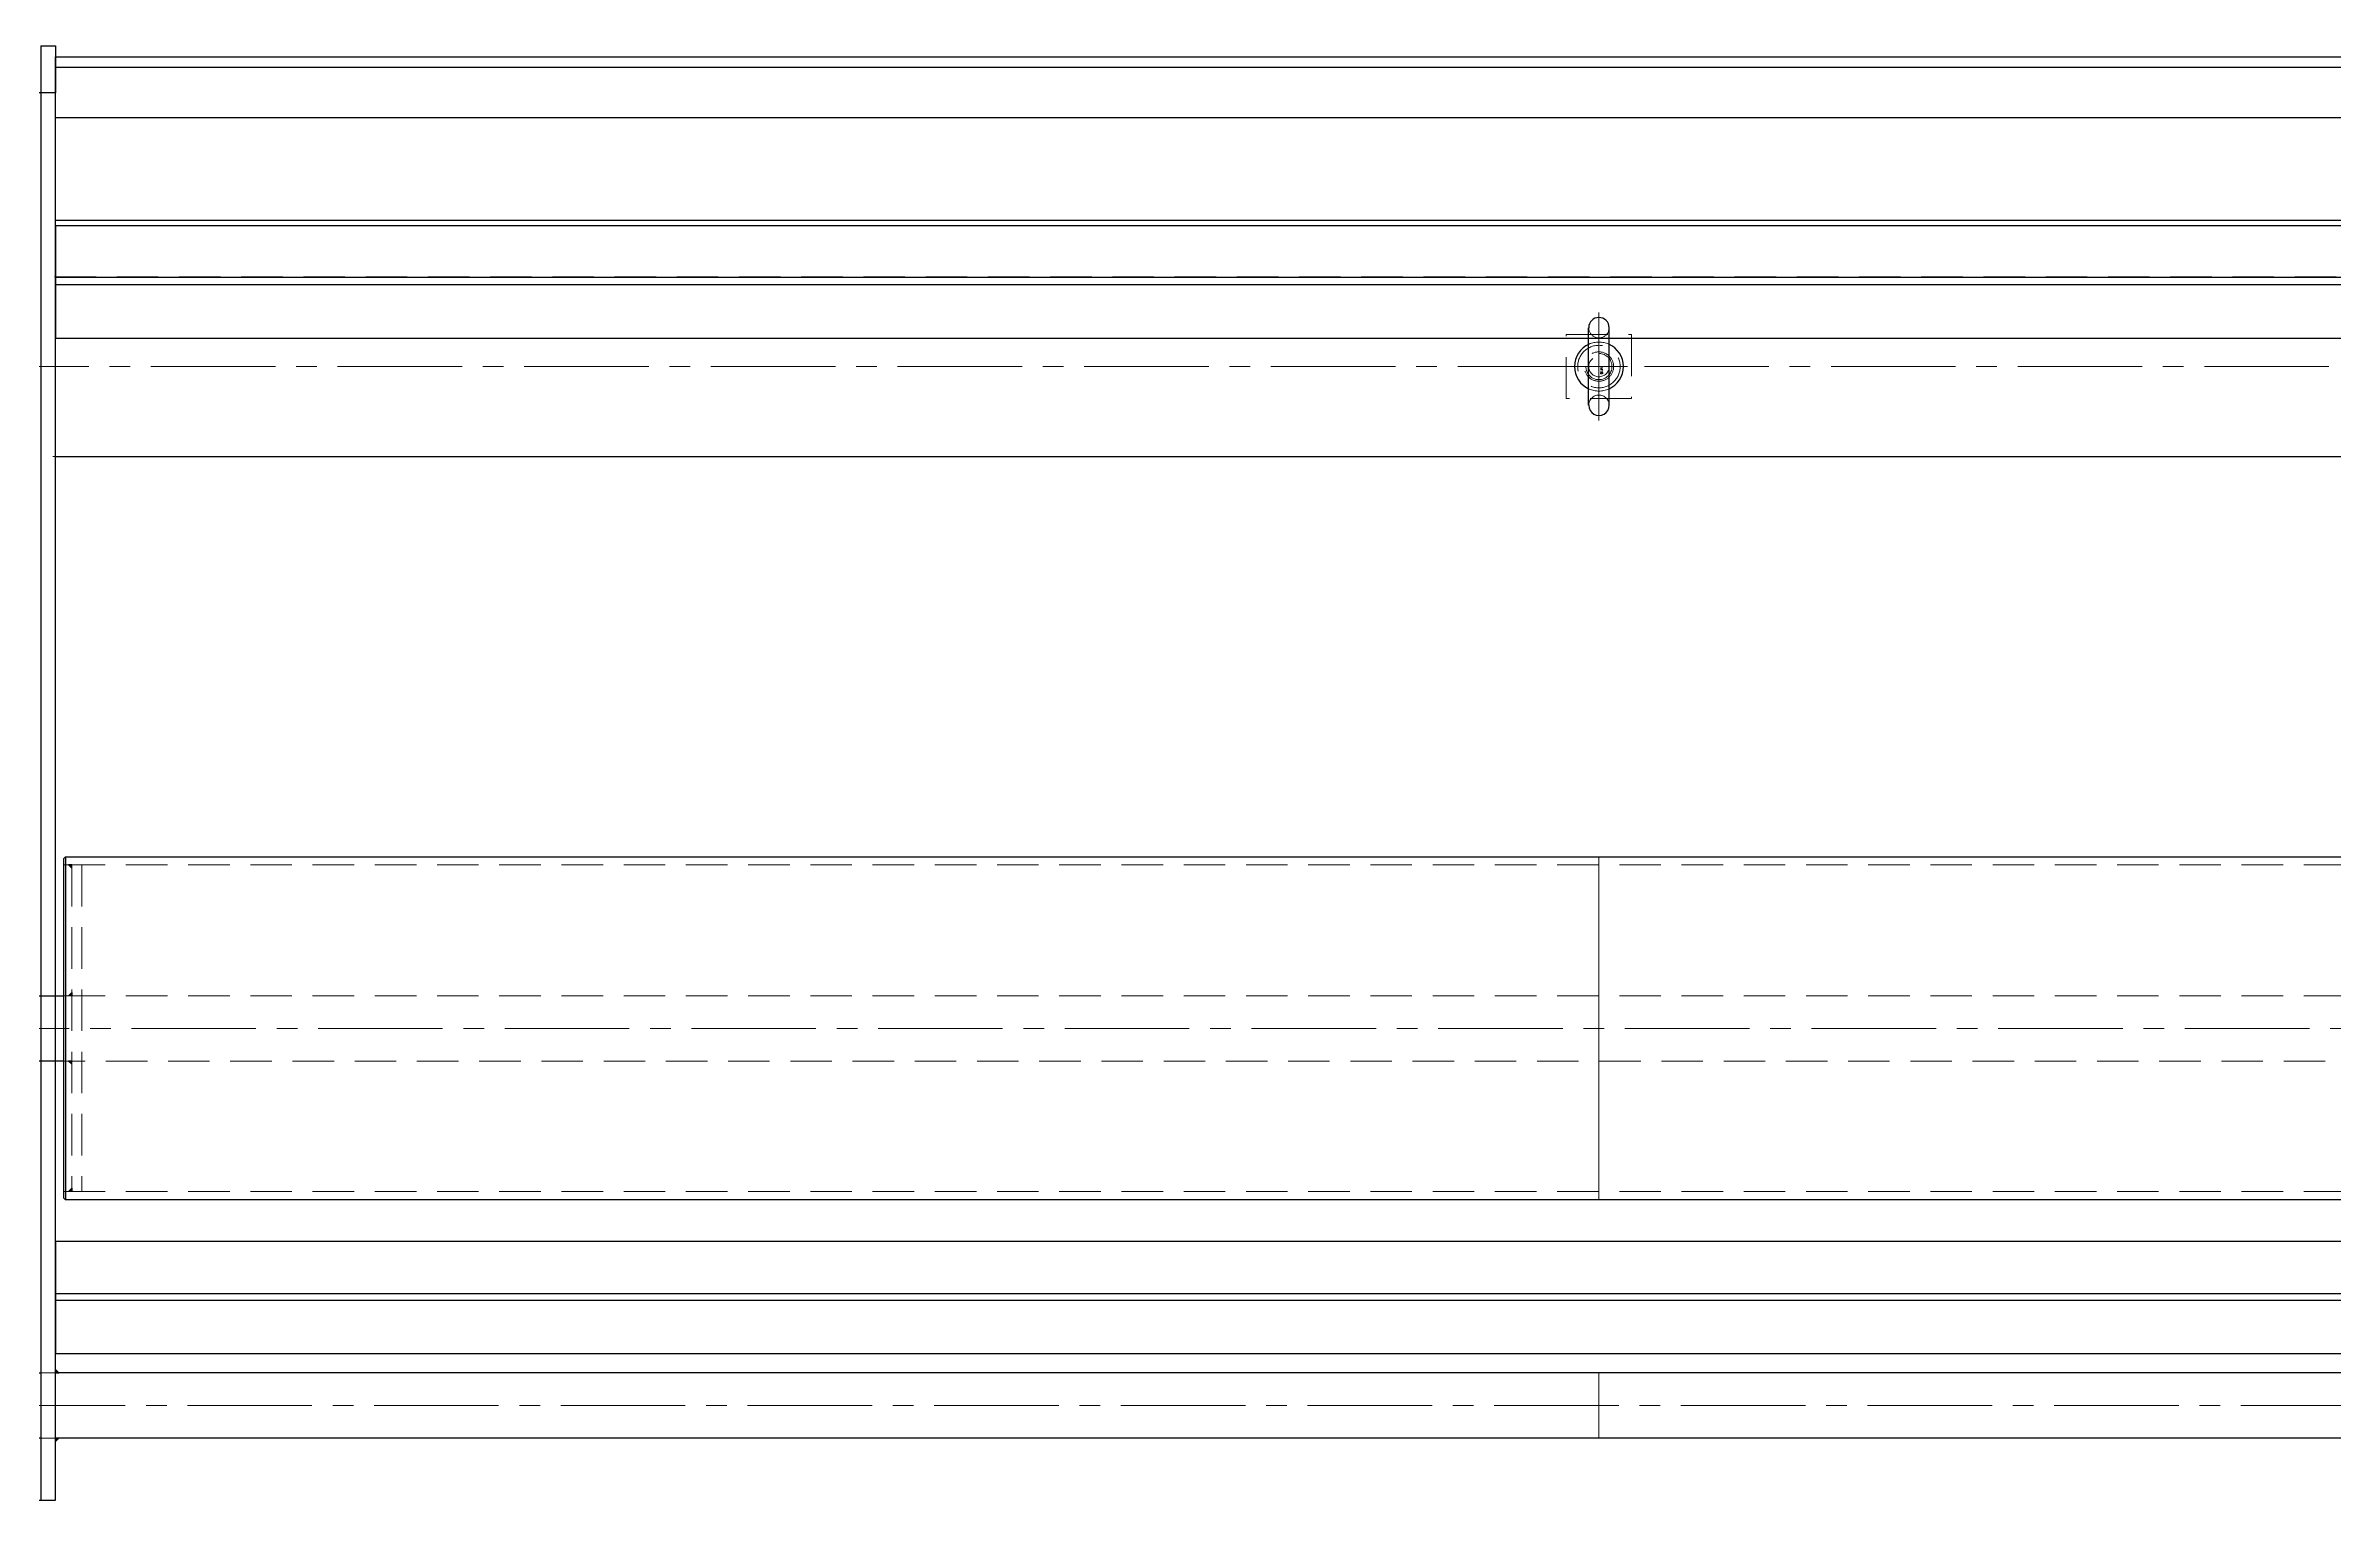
# Model space of a CAD drawing. Header units: millimetres. Extents: x -8731 to 85711, y -14522 to 31379.
# Drawn here: x 35 to 1436, y -2956 to -2066 of the extents above; entities that cross this region are included whole.
import ezdxf

# ---------------------------------------------------------------- set-up
doc = ezdxf.new("R2010")
doc.units = ezdxf.units.MM
doc.header["$LTSCALE"] = 4
doc.linetypes.add('CENTER2', pattern=[28.575, 19.05, -3.175, 3.175, -3.175])
doc.linetypes.add('HIDDEN', pattern=[9.525, 6.35, -3.175])
doc.layers.add('04_HIDDEN', color=2, linetype='HIDDEN', lineweight=13)
doc.layers.add('05_CENTER', color=4, linetype='CENTER2', lineweight=13)
doc.layers.add('10_DRAFT', color=8, linetype='Continuous', lineweight=0, plot=False)
doc.styles.add('KSS_TXT', font='txt.shx', dxfattribs={"bigfont": 'extfont2.shx'})

# ---------------------------------------------------------------- blocks, each defined once
blk = doc.blocks.new('A$C67F20274_1_1_1')
h = blk.add_hatch(color=3)
h.dxf.hatch_style = 1
h.paths.add_polyline_path([(0, -2), (0, 0), (-2, 0)])
at = {"color": 3}
blk.add_lwpolyline([(0, 0), (-2, 0), (-2, 0), (0, -2)], close=True, dxfattribs=at)
blk = doc.blocks.new('A$C11311CD3_1_1_1')
at = {"color": 0}
for p, q in [((-939, 105), (-939, -105)), ((939, 105), (939, -105)), ((-1004, 17.5), (-1004, -17.5)), ((-957, -20), (-957, 20)), ((957, -20), (957, 20)), ((1004, -17.5), (1004, 17.5))]:
    blk.add_line(p, q, dxfattribs=at)
for points in [[(-939, 105), (939, 105), (940, 104), (940, -104), (939, -105), (-939, -105), (-940, -104), (-940, 104)], [(-958, 17.5), (-958, -17.5), (-1004, -17.5), (-1005, -16.5), (-1005, 16.5), (-1004, 17.5)], [(958, 17.5), (958, -17.5), (1004, -17.5), (1005, -16.5), (1005, 16.5), (1004, 17.5)]]:
    blk.add_lwpolyline(points, close=True, dxfattribs=at)
for points in [[(-940, -20), (-957, -20), (-958, -19), (-958, 19), (-957, 20), (-940, 20)], [(940, -20), (957, -20), (958, -19), (958, 19), (957, 20), (940, 20)]]:
    blk.add_lwpolyline(points, dxfattribs=at)
at = {"layer": '04_HIDDEN'}
for p, q in [((-940, 100), (940, 100)), ((-935, 100), (-935, -99.9)), ((-929, 100), (-929, -99.9)), ((929, 100), (929, -99.9)), ((935, 100), (935, -99.9)), ((-940, -99.9), (940, -99.9))]:
    blk.add_line(p, q, dxfattribs=at)
for points in [[(-940, 20), (940, 20)], [(940, -20), (-940, -20)]]:
    blk.add_lwpolyline(points, dxfattribs=at)
at = {"layer": '05_CENTER'}
blk.add_line((-1012.8, 0), (1012.8, 0), dxfattribs=at)
at = {"layer": '10_DRAFT'}
blk.add_line((0, 105), (0, -105), dxfattribs=at)
for p in [(-935, 100), (-935, -20)]:
    blk.add_blockref('A$C67F20274_1_1_1', p)
at = {"xscale": -1}
for p in [(935, 100), (935, -20)]:
    blk.add_blockref('A$C67F20274_1_1_1', p, dxfattribs=at)
at = {"xscale": -1, "rotation": 180}
for p in [(-935, 20), (-935, -99.9)]:
    blk.add_blockref('A$C67F20274_1_1_1', p, dxfattribs=at)
at = {"rotation": 180}
for p in [(935, 20), (935, -99.9)]:
    blk.add_blockref('A$C67F20274_1_1_1', p, dxfattribs=at)
blk = doc.blocks.new('A$C5FBC6F7F_1_1')
at = {"color": 0}
for p, q in [((-1098, 55), (-1098, -55)), ((1098, 55), (1098, -55))]:
    blk.add_line(p, q, dxfattribs=at)
for points in [[(-1098, 55), (1098, 55), (1100, 53), (1100, -53), (1098, -55), (-1098, -55), (-1100, -53), (-1100, 53)], [(-20, 19.6), (20, 19.6), (20, -19.6), (-20, -19.6)]]:
    blk.add_lwpolyline(points, close=True, dxfattribs=at)
blk.add_circle((0, 0), 9, dxfattribs=at)
at = {"layer": '04_HIDDEN'}
blk.add_circle((0, 0), 13, dxfattribs=at)
at = {"layer": '05_CENTER'}
for p, q in [((0, -26.3), (0, 26.3)), ((-1115.2, 0), (1115.2, 0))]:
    blk.add_line(p, q, dxfattribs=at)
blk = doc.blocks.new('A$C28E42BC9_1_1')
at = {"color": 0}
for p, q in [((23.7, 6.2), (-23.8, 6.2)), ((23.7, -6.3), (-23.8, -6.3))]:
    blk.add_line(p, q, dxfattribs=at)
for centre, radius, start, end in [((0, 0), 15, 23.5782, 156.4218), ((-23.8, 0), 6.25, 90, 270), ((23.7, 0), 6.25, 270, 90), ((0, 0), 15, 203.5782, 336.4218)]:
    blk.add_arc(centre, radius, start, end, dxfattribs=at)
at = {"layer": '04_HIDDEN', "color": 0}
for radius in [8, 6.25]:
    blk.add_circle((0, 0), radius, dxfattribs=at)
for centre, radius, start, end in [((-23.8, 0), 6.25, 270, 90), ((0, 0), 15, 156.4218, 203.5782), ((0, 0), 15, 336.4218, 23.5782), ((23.7, 0), 6.25, 90, 270)]:
    blk.add_arc(centre, radius, start, end, dxfattribs=at)
at = {"layer": '05_CENTER', "color": 0}
for p, q in [((0, 17.5), (0, -17.5)), ((33.1, 0), (-33.1, 0))]:
    blk.add_line(p, q, dxfattribs=at)
at = {"layer": '10_DRAFT'}
for p, q in [((0, 6.2), (0, -6.3)), ((0, -5), (0, 5)), ((0, -4), (0, 4))]:
    blk.add_line(p, q, dxfattribs=at)
at = {"layer": '10_DRAFT', "style": 'KSS_TXT'}
blk.add_text('M16', height=1.5, dxfattribs=at).set_placement((0.5, 0.9))
blk = doc.blocks.new('A$C71EB648A_1_1')
at = {"color": 0}
for p, q in [((-954, 832.2), (-954, -58)), ((-954, 832.2), (-945, 832.2)), ((-945, 832.2), (-945, 803.5)), ((954, 832.2), (945, 832.2)), ((945, 832.2), (945, 803.5)), ((954, 832.2), (954, -58)), ((-945, 819.2), (945, 819.2)), ((-945, 788.4), (945, 788.4)), ((-945, 690.7), (945, 690.7)), ((-945, 686.1), (945, 686.1)), ((-945, 68.5), (945, 68.5)), ((-945, 64.5), (945, 64.5)), ((-1084, 20), (-1084, -20)), ((945, 20), (-945, 20)), ((1084, -20), (1084, 20)), ((945, -20), (-945, -20))]:
    blk.add_line(p, q, dxfattribs=at)
for points in [[(-945, 825.5), (945, 825.5), (945, 725.3), (-945, 725.3)], [(-945, 653.3), (945, 653.3), (945, 722.1), (-945, 722.1)], [(-945, 31.7), (945, 31.7), (945, 100.3), (-945, 100.3)], [(-954, 20), (-954, -20), (-1084, -20), (-1085, -19), (-1085, 19), (-1084, 20)], [(954, 20), (954, -20), (1084, -20), (1085, -19), (1085, 19), (1084, 20)]]:
    blk.add_lwpolyline(points, close=True, dxfattribs=at)
for points in [[(-995, -20), (-995, -53), (-990, -58), (-945, -58), (-945, 803.5), (-990, 803.5), (-995, 798.5), (-995, 20)], [(995, -20), (995, -53), (990, -58), (945, -58), (945, 803.5), (990, 803.5), (995, 798.5), (995, 20)]]:
    blk.add_lwpolyline(points, dxfattribs=at)
at = {"layer": '04_HIDDEN'}
for p, q in [((-995, 20), (-995, -20)), ((-954, 20), (-945, 20)), ((954, 20), (945, 20)), ((995, 20), (995, -20)), ((-954, -20), (-945, -20)), ((954, -20), (945, -20))]:
    blk.add_line(p, q, dxfattribs=at)
at = {"layer": '05_CENTER'}
blk.add_line((-1092.8, 0), (1092.8, 0), dxfattribs=at)
at = {"layer": '10_DRAFT'}
blk.add_line((0, 20), (0, -20), dxfattribs=at)
at = {"rotation": 180}
blk.add_blockref('A$C67F20274_1_1_1', (-945, 20), dxfattribs=at)
at = {"xscale": -1, "rotation": 180}
blk.add_blockref('A$C67F20274_1_1_1', (945, 20), dxfattribs=at)
at = {"xscale": -1}
blk.add_blockref('A$C67F20274_1_1_1', (-945, -20), dxfattribs=at)
blk.add_blockref('A$C67F20274_1_1_1', (945, -20))

msp = doc.modelspace()

# ---------------------------------------------------------------- linework, layer by layer
msp.add_line((41.0645, -2317.10865), (1931.0645, -2317.10865))

# ---------------------------------------------------------------- block references
for name, p in [('A$C71EB648A_1_1', (986.0645, -2897.99718)), ('A$C11311CD3_1_1_1', (986.0645, -2667.19584))]:
    msp.add_blockref(name, p)
at = {"color": 4, "rotation": 270}
msp.add_blockref('A$C28E42BC9_1_1', (986.0645, -2262.10865), dxfattribs=at)
at = {"layer": '04_HIDDEN'}
msp.add_blockref('A$C5FBC6F7F_1_1', (986.0645, -2262.10865), dxfattribs=at)

doc.saveas('drawing.dxf')
